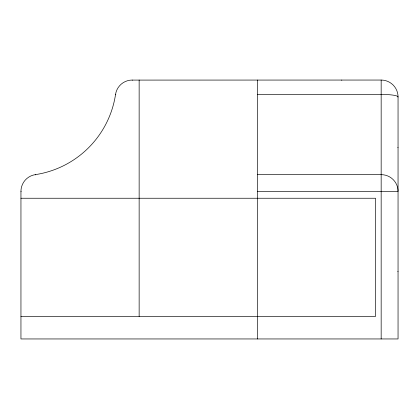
<?xml version="1.0" encoding="UTF-8"?>
<svg xmlns="http://www.w3.org/2000/svg" width="419" height="419" viewBox="0 0 419 419"><rect width="100%" height="100%" fill="white"/><g stroke="black" fill="none" stroke-linecap="round" stroke-linejoin="round"><path stroke-width="0.63" d="M132.242 80.092L381.164 80.05A16.886 16.886 0 0 1 398.05 96.93L398.05 338.95L20.95 338.95L20.95 191.342A16.886 16.886 0 0 1 35.301 174.644A95.684 95.684 0 0 0 115.55 94.401A16.886 16.886 0 0 1 132.242 80.05L132.242 80.233M257.339 94.401L381.164 94.401A16.886 2.535 0 0 1 398.05 96.93L397.825 96.93M397.767 147.588L398.05 147.588M257.339 174.65L381.164 174.644A16.886 16.692 0 0 1 398.05 191.342L257.339 191.342M20.95 191.342L21.233 191.342M20.95 198.245L375.534 198.245L375.534 316.439L20.95 316.439M397.767 271.412L398.05 271.412M115.55 94.401L115.827 94.443M35.301 174.644L35.343 174.927M381.164 80.05L381.164 338.95M341.768 80.05L341.768 80.328M257.339 80.05L257.339 338.95M139.145 80.05L139.145 316.439"/></g></svg>
